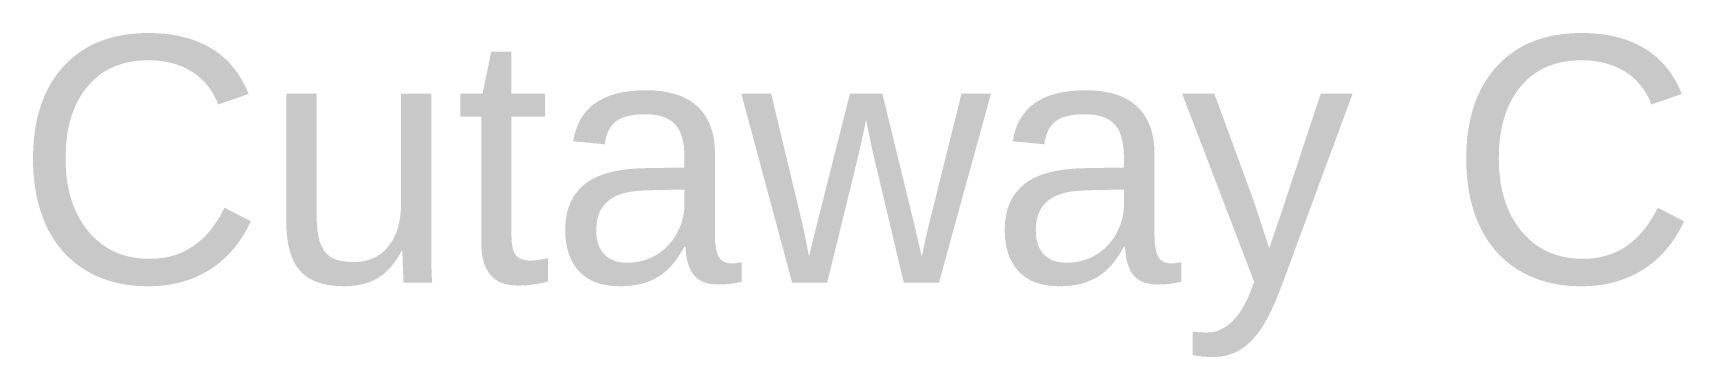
# Model space of a CAD drawing. Header units: millimetres. Extents: x -11841 to 102307, y -68819 to 40378.
# Drawn here: x 78413 to 78916, y 3924 to 4023 of the extents above; entities that cross this region are included whole.
import ezdxf

# ---------------------------------------------------------------- set-up
doc = ezdxf.new("R2010")
doc.units = ezdxf.units.MM
doc.styles.get("Standard").update_dxf_attribs({"font": 'Arial.ttf'})

msp = doc.modelspace()

# ---------------------------------------------------------------- texts
at = {"insert": (78407.28555694676, 4021.581538659375), "char_height": 75, "attachment_point": 1}
msp.add_mtext_dynamic_manual_height_columns('Cutaway C', width=2143.268691897661, gutter_width=12.5, heights=[0], dxfattribs=at)

doc.saveas('drawing.dxf')
